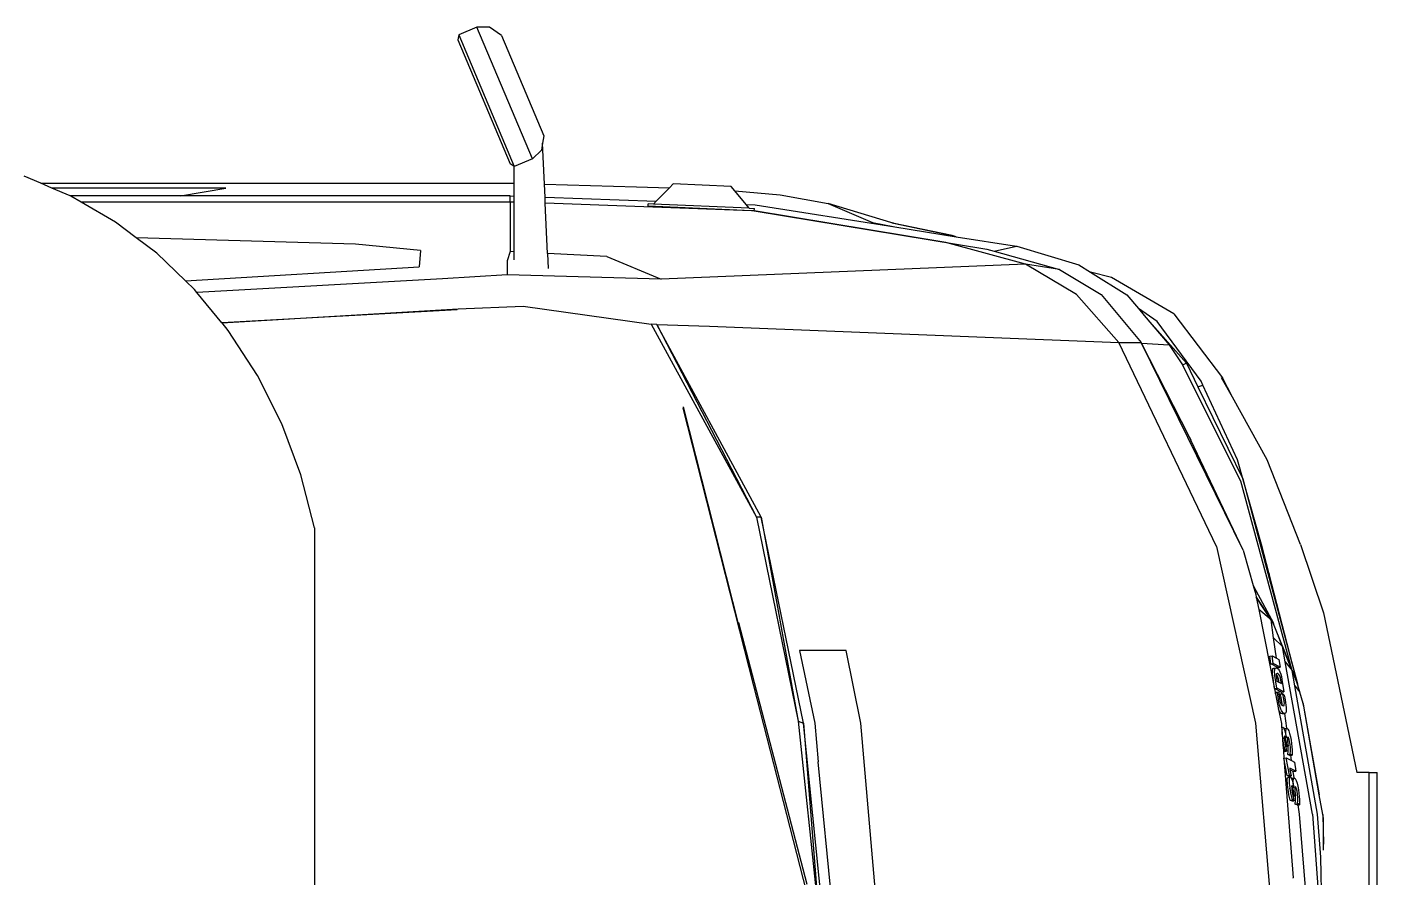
# Model space of a CAD drawing. Header units: millimetres. Extents: x 44692 to 174433, y -26273 to 14445.
# Drawn here: x 172824 to 174433, y -3361 to -2347 of the extents above; entities that cross this region are included whole.
import ezdxf

# ---------------------------------------------------------------- set-up
doc = ezdxf.new("R2010")
doc.units = ezdxf.units.MM
doc.header["$LTSCALE"] = 100
doc.layers.add('Transporte semielaborado', color=30, linetype='Continuous')

msp = doc.modelspace()

# ---------------------------------------------------------------- linework, layer by layer
at = {"layer": 'Transporte semielaborado'}
for p, q in [((173360.157, -2347.47), (173338.66, -2356.559)), ((173375.414, -2347.117), (173360.157, -2347.47)), ((173426.476, -2504.329), (173360.157, -2347.47)), ((173389.61, -2357.374), (173375.414, -2347.117)), ((173338.66, -2356.559), (173337.565, -2362.494)), ((173337.565, -2362.494), (173400.016, -2510.204)), ((173338.66, -2356.559), (173404.98, -2513.418)), ((173389.61, -2357.374), (173440.123, -2476.852)), ((173440.123, -2476.852), (173438.739, -2485.53)), ((173438.739, -2485.53), (173437.423, -2493.782)), ((173440.891, -2534.162), (173438.739, -2485.53)), ((173426.476, -2504.329), (173404.98, -2513.418)), ((173437.423, -2493.782), (173426.476, -2504.329)), ((172840.743, -2533.241), (172820.883, -2524.733)), ((173404.902, -2513.368), (173400.016, -2510.204)), ((173404.867, -2533.103), (173404.902, -2513.368)), ((173404.98, -2513.418), (173404.902, -2513.368)), ((172840.743, -2533.241), (173400.081, -2532.963)), ((172853.952, -2538.9), (172840.743, -2533.241)), ((173061.122, -2539.237), (172853.952, -2538.9)), ((172875.771, -2548.248), (172853.952, -2538.9)), ((173007.126, -2548.248), (173061.122, -2539.237)), ((173400.081, -2532.963), (173404.867, -2533.103)), ((173404.84, -2548.417), (173404.867, -2533.103)), ((173440.891, -2534.162), (173550.581, -2537.386)), ((173441.58, -2549.749), (173440.891, -2534.162)), ((173550.581, -2537.386), (173589.786, -2538.666)), ((173574.12, -2554.554), (173589.786, -2538.666)), ((173589.786, -2538.666), (173594.302, -2534.086)), ((173663.537, -2537.109), (173594.302, -2534.086)), ((173667.701, -2542.142), (173663.537, -2537.109)), ((173007.126, -2548.248), (172875.771, -2548.248)), ((172876.661, -2548.629), (172875.771, -2548.248)), ((172888.609, -2555.585), (172876.661, -2548.629)), ((172929.557, -2579.425), (172888.609, -2555.585)), ((173400.157, -2555.585), (172888.609, -2555.585)), ((173400.157, -2548.248), (173007.126, -2548.248)), ((173400.157, -2555.585), (173400.157, -2548.248)), ((173400.157, -2548.248), (173404.84, -2548.417)), ((173404.828, -2555.755), (173400.157, -2555.585)), ((173400.157, -2555.585), (173400.157, -2613.601)), ((173404.724, -2614.932), (173404.828, -2555.755)), ((173404.828, -2555.755), (173404.84, -2548.417)), ((173441.58, -2549.749), (173574.12, -2554.554)), ((173441.906, -2557.104), (173441.58, -2549.749)), ((173687.444, -2566.01), (173441.906, -2557.104)), ((173444.556, -2616.997), (173441.906, -2557.104)), ((173564.43, -2560.639), (173564.556, -2557.754)), ((173570.7, -2558.022), (173564.556, -2557.754)), ((173570.7, -2558.022), (173574.12, -2554.554)), ((173667.701, -2542.142), (173721.673, -2547.146)), ((173681.178, -2558.435), (173667.701, -2542.142)), ((173721.673, -2547.146), (173779.149, -2557.478)), ((173779.149, -2557.478), (173831.946, -2579.863)), ((173853.524, -2579.996), (173779.149, -2557.478)), ((173687.444, -2566.01), (173564.43, -2560.639)), ((173684.964, -2563.011), (173570.7, -2558.022)), ((173681.178, -2558.435), (173692.012, -2558.828)), ((173684.964, -2563.011), (173681.178, -2558.435)), ((173684.964, -2563.011), (173691.107, -2563.279)), ((173690.981, -2566.164), (173687.444, -2566.01)), ((173690.981, -2566.164), (173691.107, -2563.279)), ((173690.981, -2566.164), (173967.944, -2611.728)), ((173919.228, -2603.993), (173690.981, -2566.164)), ((173692.012, -2558.828), (173858.268, -2585.282)), ((172954.482, -2598.272), (172929.557, -2579.425)), ((173831.946, -2579.863), (173858.268, -2585.282)), ((173856.683, -2580.646), (173853.524, -2579.996)), ((173855.71, -2580.658), (173853.524, -2579.996)), ((173926.746, -2595.666), (173855.71, -2580.658)), ((173856.683, -2580.646), (173926.746, -2595.666)), ((173858.268, -2585.282), (173931.672, -2596.961)), ((173215.582, -2605.823), (172954.482, -2598.272)), ((172978.865, -2616.709), (172954.482, -2598.272)), ((173293.292, -2613.372), (173215.582, -2605.823)), ((174014.058, -2629.647), (173919.228, -2603.993)), ((173931.672, -2596.961), (173926.746, -2595.666)), ((173931.672, -2596.961), (174003.298, -2608.358)), ((173013.122, -2649.608), (172978.865, -2616.709)), ((173293.292, -2613.372), (173291.465, -2632.624)), ((173399.818, -2614.677), (173396.413, -2625.477)), ((173400.157, -2613.601), (173399.818, -2614.677)), ((173404.724, -2614.932), (173399.818, -2614.677)), ((173404.707, -2624.441), (173404.724, -2614.932)), ((173515.291, -2620.664), (173444.556, -2616.997)), ((173444.556, -2616.997), (173445.35, -2634.948)), ((173515.291, -2620.664), (173579.879, -2647.68)), ((173967.944, -2611.728), (173976.846, -2614.218)), ((173976.846, -2614.218), (174003.298, -2608.358)), ((173976.846, -2614.218), (174054.547, -2635.957)), ((174003.298, -2608.358), (174003.676, -2608.275)), ((174003.676, -2608.275), (174077.638, -2630.339)), ((173013.122, -2649.608), (173291.465, -2632.624)), ((173396.413, -2625.477), (173396.387, -2642.365)), ((174014.058, -2629.647), (173579.879, -2647.68)), ((174054.547, -2635.957), (174014.058, -2629.647)), ((174075.101, -2665.725), (174014.058, -2629.647)), ((174054.547, -2635.957), (174104.495, -2665.725)), ((174077.638, -2630.339), (174091.554, -2639.015)), ((173023.928, -2659.985), (173013.122, -2649.608)), ((173319.257, -2647.167), (173026.607, -2663.229)), ((173396.387, -2642.365), (173319.257, -2647.167)), ((173579.879, -2647.68), (173396.387, -2642.365)), ((174116.513, -2645.579), (174091.554, -2639.015)), ((174091.554, -2639.015), (174134.839, -2666)), ((174190.75, -2688.766), (174116.513, -2645.579)), ((173026.607, -2663.229), (173023.928, -2659.985)), ((173056.538, -2699.467), (173026.607, -2663.229)), ((174125.458, -2723.062), (174075.101, -2665.725)), ((174104.495, -2665.725), (174151.994, -2723.062)), ((174134.839, -2666), (174148.632, -2682.33)), ((173056.538, -2699.467), (173337.982, -2682.886)), ((173336.737, -2684.091), (173056.614, -2699.559)), ((173337.982, -2682.886), (173415.592, -2679.737)), ((173415.592, -2679.737), (173568.178, -2701.025)), ((174171.037, -2698.013), (174148.632, -2682.33)), ((174148.632, -2682.33), (174155.705, -2690.704)), ((173056.614, -2699.559), (173056.538, -2699.467)), ((173064.143, -2708.675), (173056.614, -2699.559)), ((173574.779, -2701.292), (173568.178, -2701.025)), ((173568.178, -2701.025), (173693.499, -2931.163)), ((173574.779, -2701.292), (173693.499, -2931.163)), ((173574.779, -2701.292), (173637.571, -2703.467)), ((173698.992, -2931.047), (173574.779, -2701.292)), ((174155.705, -2690.704), (174205.909, -2747.529)), ((174155.705, -2690.704), (174185.315, -2725.763)), ((174223.434, -2768.92), (174171.037, -2698.013)), ((174190.75, -2688.766), (174248.895, -2764.925)), ((173098.976, -2762.129), (173064.143, -2708.675)), ((173637.571, -2703.467), (174125.458, -2723.062)), ((174125.458, -2723.062), (174151.994, -2723.062)), ((174241.704, -2965.759), (174125.458, -2723.062)), ((174152.327, -2723.714), (174151.994, -2723.062)), ((174152.327, -2723.714), (174185.315, -2725.763)), ((174209.44, -2835.538), (174152.327, -2723.714)), ((174273.724, -2970.114), (174152.327, -2723.714)), ((174185.315, -2725.763), (174201.087, -2749.671)), ((174201.087, -2749.671), (174201.148, -2749.795)), ((174205.909, -2747.529), (174201.148, -2749.795)), ((174201.148, -2749.795), (174270.34, -2887.798)), ((174205.909, -2747.529), (174219.674, -2775.836)), ((173127.96, -2819.635), (173098.976, -2762.129)), ((174260.622, -2788.238), (174247.582, -2764.925)), ((174260.622, -2788.238), (174248.895, -2764.925)), ((174219.674, -2775.836), (174225.613, -2773.619)), ((174219.674, -2775.836), (174272.943, -2885.382)), ((174225.613, -2773.619), (174223.434, -2768.92)), ((174266.951, -2862.787), (174225.613, -2773.619)), ((174302.324, -2862.787), (174260.622, -2788.238)), ((173605.992, -2799.528), (173672.089, -3059.581)), ((173605.992, -2799.528), (173605.992, -2801.258)), ((173690.486, -3131.964), (173605.992, -2801.258)), ((173150.71, -2880.425), (173127.96, -2819.635)), ((174210.948, -2838.506), (174209.44, -2835.538)), ((174209.44, -2835.538), (174210.934, -2838.36)), ((174210.934, -2838.36), (174210.948, -2838.506)), ((174211.135, -2838.897), (174210.948, -2838.506)), ((174211.135, -2838.897), (174211.267, -2839.174)), ((174211.267, -2839.174), (174211.261, -2839.233)), ((174273.724, -2970.114), (174211.261, -2839.233)), ((174295.37, -2963.478), (174266.951, -2862.787)), ((174341.752, -2963.478), (174302.324, -2862.787)), ((173166.923, -2943.689), (173150.71, -2880.425)), ((174270.34, -2887.798), (174331.177, -3112.175)), ((174272.943, -2885.382), (174300.187, -2987.416)), ((173166.923, -2943.689), (173166.923, -4091.948)), ((173698.992, -2931.047), (173693.499, -2931.163)), ((173693.499, -2931.163), (173743.139, -3173.825)), ((173698.992, -2931.047), (173743.139, -3173.825)), ((173749.644, -3176.466), (173698.992, -2931.047)), ((174241.704, -2965.759), (174288.261, -3176.256)), ((174273.724, -2970.114), (174280.191, -2994.308)), ((174304.486, -2998.878), (174295.37, -2963.478)), ((174341.752, -2963.478), (174369.132, -3045.047)), ((174300.187, -2987.416), (174304.486, -2998.878)), ((174300.187, -2987.416), (174338.093, -3129.382)), ((174280.191, -2994.308), (174285.43, -3012.366)), ((174338.093, -3129.382), (174304.486, -2998.878)), ((174285.43, -3012.366), (174288.569, -3018.204)), ((174285.43, -3012.366), (174288.584, -3023.236)), ((174288.569, -3018.204), (174309.536, -3057.429)), ((174288.584, -3023.236), (174289.154, -3026.114)), ((174309.55, -3057.575), (174289.15, -3026.093)), ((174289.154, -3026.114), (174306.699, -3053.283)), ((174289.154, -3026.114), (174292.065, -3040.8)), ((173672.089, -3056.444), (173753.566, -3368.336)), ((173672.089, -3059.581), (173672.089, -3056.444)), ((174306.699, -3053.283), (174292.065, -3040.8)), ((174292.065, -3040.8), (174311.99, -3141.326)), ((174306.699, -3053.283), (174309.712, -3057.948)), ((174309.82, -3074.541), (174306.699, -3053.283)), ((174369.132, -3045.047), (174409.167, -3235.183)), ((173672.089, -3060.226), (173672.089, -3059.581)), ((173690.433, -3131.758), (173672.089, -3059.581)), ((173690.433, -3131.758), (173672.089, -3060.226)), ((174309.712, -3057.948), (174309.536, -3057.429)), ((174309.678, -3057.895), (174309.55, -3057.575)), ((174320.381, -3084.821), (174309.712, -3057.948)), ((174309.82, -3074.541), (174320.467, -3085.118)), ((174313.43, -3099.14), (174309.82, -3074.541)), ((174331.227, -3112.212), (174315.665, -3072.988)), ((174320.381, -3084.821), (174320.467, -3085.118)), ((174323.678, -3103.16), (174320.467, -3085.118)), ((174320.467, -3085.118), (174331.177, -3112.175)), ((173745.009, -3089.782), (173762.891, -3176.425)), ((173800.499, -3089.782), (173745.009, -3089.782)), ((173817.954, -3176.256), (173800.499, -3089.782)), ((174305.29, -3096.692), (174307.95, -3096.288)), ((174306.653, -3105.825), (174305.29, -3096.692)), ((174309.313, -3105.42), (174307.95, -3096.288)), ((174307.95, -3096.288), (174313.43, -3099.14)), ((174313.43, -3099.14), (174316.179, -3100.57)), ((174316.179, -3100.57), (174317.542, -3109.702)), ((174323.678, -3103.16), (174331.723, -3113.553)), ((174356.021, -3284.887), (174323.678, -3103.16)), ((174306.653, -3105.825), (174309.313, -3105.42)), ((174314.882, -3110.107), (174306.653, -3105.825)), ((174308.343, -3114.521), (174308.454, -3113.215)), ((174308.363, -3116.117), (174308.343, -3114.521)), ((174308.514, -3118.003), (174308.363, -3116.117)), ((174308.454, -3113.215), (174308.683, -3112.191)), ((174308.795, -3120.18), (174308.514, -3118.003)), ((174308.683, -3112.191), (174309.019, -3111.441)), ((174311.004, -3134.979), (174308.795, -3120.18)), ((174309.019, -3111.441), (174310.014, -3110.762)), ((174317.542, -3109.702), (174309.313, -3105.42)), ((174310.014, -3110.762), (174312.674, -3110.357)), ((174311.003, -3114.116), (174311.113, -3112.81)), ((174311.023, -3115.712), (174311.003, -3114.116)), ((174311.174, -3117.599), (174311.023, -3115.712)), ((174311.113, -3112.81), (174311.343, -3111.787)), ((174311.455, -3119.776), (174311.174, -3117.599)), ((174311.251, -3111.102), (174311.549, -3111.326)), ((174311.343, -3111.787), (174311.549, -3111.326)), ((174313.663, -3134.574), (174311.455, -3119.776)), ((174311.549, -3111.326), (174311.679, -3111.036)), ((174311.679, -3111.036), (174312.674, -3110.357)), ((174312.674, -3110.357), (174313.878, -3110.673)), ((174312.906, -3118.411), (174312.856, -3119.998)), ((174312.856, -3119.998), (174313.087, -3122.187)), ((174312.94, -3118.31), (174312.906, -3118.411)), ((174313.237, -3117.426), (174312.94, -3118.31)), ((174313.47, -3118.737), (174312.94, -3118.31)), ((174313.849, -3117.043), (174313.237, -3117.426)), ((174314.512, -3120.398), (174313.47, -3118.737)), ((174314.867, -3117.318), (174313.849, -3117.043)), ((174313.878, -3110.673), (174315.179, -3111.651)), ((174315.332, -3122.707), (174314.512, -3120.398)), ((174315.531, -3117.851), (174314.867, -3117.318)), ((174314.882, -3110.107), (174315.036, -3110.083)), ((174315.036, -3110.083), (174317.542, -3109.702)), ((174315.287, -3111.792), (174315.036, -3110.083)), ((174315.179, -3111.651), (174315.287, -3111.792)), ((174315.287, -3111.792), (174316.36, -3113.186)), ((174315.531, -3117.851), (174315.672, -3118.25)), ((174316.13, -3118.332), (174315.531, -3117.851)), ((174315.672, -3118.25), (174315.709, -3118.396)), ((174317.171, -3119.994), (174316.13, -3118.332)), ((174316.36, -3113.186), (174317.414, -3115.258)), ((174317.992, -3122.303), (174317.171, -3119.994)), ((174317.414, -3115.258), (174318.332, -3117.846)), ((174318.332, -3117.846), (174319.109, -3120.917)), ((174319.109, -3120.917), (174319.741, -3124.44)), ((174331.227, -3112.212), (174331.177, -3112.175)), ((174331.723, -3113.553), (174331.227, -3112.212)), ((174331.723, -3113.553), (174338.282, -3130.117)), ((174338.093, -3129.382), (174331.723, -3113.553)), ((174334.976, -3131.819), (174331.723, -3113.553)), ((173690.486, -3131.964), (173690.433, -3131.758)), ((173753.566, -3377.932), (173690.486, -3131.964)), ((174311.004, -3134.979), (174313.663, -3134.574)), ((174319.234, -3139.264), (174311.004, -3134.979)), ((174313.087, -3122.187), (174313.68, -3126.165)), ((174321.893, -3138.859), (174313.663, -3134.574)), ((174313.68, -3126.165), (174316.201, -3127.462)), ((174315.932, -3125.663), (174315.332, -3122.707)), ((174316.201, -3127.462), (174315.932, -3125.663)), ((174316.201, -3127.462), (174319.147, -3128.978)), ((174318.592, -3125.259), (174317.992, -3122.303)), ((174319.147, -3128.978), (174318.592, -3125.259)), ((174319.741, -3124.44), (174321.893, -3138.859)), ((174334.976, -3131.819), (174340.903, -3139.275)), ((174362.165, -3284.945), (174334.976, -3131.819)), ((174338.282, -3130.117), (174338.093, -3129.382)), ((174338.568, -3131.225), (174338.282, -3130.117)), ((174340.903, -3139.275), (174338.568, -3131.225)), ((174311.875, -3140.005), (174313.425, -3139.327)), ((174311.875, -3140.005), (174313.439, -3139.767)), ((174311.99, -3141.326), (174311.875, -3140.005)), ((174311.99, -3141.326), (174315.718, -3160.131)), ((174313.425, -3139.327), (174316.085, -3138.923)), ((174313.425, -3139.327), (174313.439, -3139.767)), ((174313.439, -3139.767), (174314.535, -3139.601)), ((174314.535, -3139.601), (174316.085, -3138.923)), ((174314.796, -3142.602), (174314.535, -3139.601)), ((174315.541, -3148.325), (174314.796, -3142.602)), ((174316.168, -3151.862), (174315.541, -3148.325)), ((174316.085, -3138.923), (174316.177, -3141.829)), ((174316.842, -3154.897), (174316.168, -3151.862)), ((174316.177, -3141.829), (174316.377, -3144.222)), ((174316.377, -3144.222), (174316.754, -3147.136)), ((174316.754, -3147.136), (174317.212, -3149.665)), ((174317.212, -3149.665), (174317.749, -3151.634)), ((174317.749, -3151.634), (174318.331, -3153.088)), ((174317.825, -3141.622), (174319.626, -3141.348)), ((174318.145, -3142.768), (174317.825, -3141.622)), ((174318.895, -3145.996), (174318.145, -3142.768)), ((174318.331, -3153.088), (174318.929, -3154.074)), ((174319.747, -3150.904), (174318.895, -3145.996)), ((174319.234, -3139.264), (174319.318, -3139.251)), ((174319.318, -3139.251), (174321.893, -3138.859)), ((174319.626, -3141.348), (174319.318, -3139.251)), ((174319.626, -3141.348), (174320.485, -3141.218)), ((174319.962, -3153.089), (174319.747, -3150.904)), ((174319.904, -3154.672), (174319.962, -3153.089)), ((174320.805, -3142.363), (174320.485, -3141.218)), ((174320.485, -3141.218), (174322.321, -3142.914)), ((174321.555, -3145.592), (174320.805, -3142.363)), ((174322.406, -3150.5), (174321.555, -3145.592)), ((174322.321, -3142.914), (174323.004, -3146.015)), ((174322.621, -3152.684), (174322.406, -3150.5)), ((174322.563, -3154.268), (174322.621, -3152.684)), ((174323.004, -3146.015), (174324.027, -3151.824)), ((174324.027, -3151.824), (174324.454, -3154.977)), ((174344.9, -3153.049), (174340.903, -3139.275)), ((174344.9, -3153.049), (174345.439, -3156.082)), ((174345.431, -3154.878), (174344.9, -3153.049)), ((174316.405, -3161.627), (174315.718, -3160.131)), ((174315.718, -3160.131), (174319.04, -3176.893)), ((174317.214, -3162.949), (174316.405, -3161.627)), ((174317.552, -3157.45), (174316.842, -3154.897)), ((174318.068, -3163.954), (174317.214, -3162.949)), ((174318.292, -3159.541), (174317.552, -3157.45)), ((174318.976, -3164.684), (174318.068, -3163.954)), ((174319.065, -3161.222), (174318.292, -3159.541)), ((174318.929, -3154.074), (174319.844, -3154.849)), ((174320.559, -3165.143), (174318.976, -3164.684)), ((174319.873, -3162.545), (174319.065, -3161.222)), ((174319.844, -3154.849), (174319.904, -3154.672)), ((174319.844, -3154.849), (174320.284, -3155.222)), ((174320.727, -3163.55), (174319.873, -3162.545)), ((174320.284, -3155.222), (174321.63, -3155.631)), ((174320.559, -3165.143), (174323.062, -3164.763)), ((174321.159, -3164.892), (174320.559, -3165.143)), ((174321.623, -3164.285), (174320.727, -3163.55)), ((174321.623, -3164.285), (174321.159, -3164.892)), ((174323.052, -3164.69), (174321.623, -3164.285)), ((174321.63, -3155.631), (174321.714, -3155.578)), ((174321.714, -3155.578), (174321.678, -3155.334)), ((174321.714, -3155.578), (174321.809, -3155.518)), ((174321.786, -3155.318), (174321.795, -3155.382)), ((174321.795, -3155.382), (174321.809, -3155.518)), ((174321.809, -3155.518), (174322.233, -3155.25)), ((174322.233, -3155.25), (174322.563, -3154.268)), ((174323.219, -3164.739), (174323.052, -3164.69)), ((174323.062, -3164.763), (174323.052, -3164.69)), ((174323.062, -3164.763), (174323.219, -3164.739)), ((174325.658, -3182.448), (174323.062, -3164.763)), ((174323.819, -3164.488), (174323.219, -3164.739)), ((174324.282, -3163.881), (174323.819, -3164.488)), ((174324.609, -3162.918), (174324.282, -3163.881)), ((174324.454, -3154.977), (174324.725, -3157.658)), ((174324.798, -3161.599), (174324.609, -3162.918)), ((174324.725, -3157.658), (174324.84, -3159.865)), ((174324.84, -3159.865), (174324.798, -3161.599)), ((174345.659, -3156.175), (174345.431, -3154.878)), ((174345.439, -3156.082), (174345.659, -3156.175)), ((174345.439, -3156.082), (174364.251, -3261.913)), ((174364.251, -3261.913), (174345.659, -3156.175)), ((173743.139, -3173.825), (173749.644, -3176.466)), ((173743.139, -3173.825), (173768.625, -3413.326)), ((173749.644, -3176.466), (173768.625, -3413.326)), ((173773.637, -3415.61), (173749.644, -3176.466)), ((173762.891, -3176.425), (173766.88, -3222.371)), ((173838.519, -3413.173), (173817.954, -3176.256)), ((174288.261, -3176.256), (174308.309, -3411.111)), ((174319.04, -3176.893), (174319.388, -3181.448)), ((174319.388, -3181.448), (174320.996, -3181.231)), ((174319.388, -3181.448), (174319.508, -3183.022)), ((174319.508, -3183.022), (174319.855, -3183.714)), ((174319.508, -3183.022), (174320.982, -3202.318)), ((174319.855, -3183.714), (174319.941, -3183.973)), ((174319.903, -3185.039), (174319.941, -3183.973)), ((174320.099, -3189.071), (174319.903, -3185.039)), ((174319.941, -3183.973), (174319.96, -3183.429)), ((174319.96, -3183.429), (174320.162, -3182.257)), ((174320.162, -3182.257), (174320.507, -3181.524)), ((174320.507, -3181.524), (174320.996, -3181.231)), ((174320.996, -3181.231), (174321.778, -3181.876)), ((174321.778, -3181.876), (174322.417, -3183.152)), ((174322.417, -3183.152), (174322.925, -3182.747)), ((174322.417, -3183.152), (174322.518, -3183.353)), ((174322.518, -3183.353), (174323.188, -3185.372)), ((174322.925, -3182.747), (174325.588, -3182.386)), ((174322.925, -3182.747), (174323.333, -3183.108)), ((174323.188, -3185.372), (174323.759, -3187.642)), ((174324.313, -3184.23), (174324.549, -3184.706)), ((174324.437, -3186.037), (174324.549, -3184.706)), ((174324.549, -3184.706), (174324.592, -3184.192)), ((174324.592, -3184.192), (174324.96, -3182.888)), ((174324.96, -3182.888), (174325.588, -3182.386)), ((174325.588, -3182.386), (174325.658, -3182.448)), ((174325.658, -3182.448), (174326.753, -3183.418)), ((174326.753, -3183.418), (174327.872, -3185.677)), ((174320.629, -3193.85), (174320.099, -3189.071)), ((174320.629, -3193.85), (174320.869, -3195.487)), ((174321.996, -3202.227), (174320.869, -3195.487)), ((174322.533, -3192.317), (174322.488, -3192.708)), ((174322.488, -3192.708), (174322.583, -3194.369)), ((174322.589, -3191.832), (174322.533, -3192.317)), ((174322.533, -3192.317), (174323.384, -3192.201)), ((174322.583, -3194.369), (174322.892, -3197.051)), ((174322.867, -3191.507), (174322.589, -3191.832)), ((174323.384, -3192.201), (174322.867, -3191.507)), ((174322.892, -3197.051), (174323.547, -3201.43)), ((174323.839, -3193.751), (174323.384, -3192.201)), ((174323.547, -3201.43), (174323.896, -3203.301)), ((174323.676, -3193.981), (174323.658, -3194.194)), ((174323.839, -3193.751), (174323.676, -3193.981)), ((174323.676, -3193.981), (174323.897, -3193.951)), ((174323.759, -3187.642), (174324.607, -3192.094)), ((174323.897, -3193.951), (174323.839, -3193.751)), ((174323.957, -3194.154), (174323.897, -3193.951)), ((174324.969, -3199.278), (174323.957, -3194.154)), ((174324.448, -3188.163), (174324.437, -3186.037)), ((174324.746, -3192.326), (174324.448, -3188.163)), ((174324.607, -3192.094), (174324.798, -3193.303)), ((174324.852, -3193.296), (174324.746, -3192.326)), ((174324.798, -3193.303), (174324.852, -3193.296)), ((174324.798, -3193.303), (174324.879, -3193.818)), ((174324.879, -3193.818), (174324.852, -3193.296)), ((174324.879, -3193.818), (174324.909, -3193.814)), ((174324.879, -3193.818), (174324.975, -3194.425)), ((174325.554, -3203.076), (174324.969, -3199.278)), ((174326.34, -3193.62), (174326.207, -3195.219)), ((174326.207, -3195.219), (174326.351, -3197.836)), ((174326.75, -3193.039), (174326.34, -3193.62)), ((174326.351, -3197.836), (174326.772, -3201.469)), ((174327.043, -3193.148), (174326.75, -3193.039)), ((174326.772, -3201.469), (174326.981, -3202.943)), ((174327.043, -3193.148), (174327.272, -3193.442)), ((174327.369, -3194.076), (174327.272, -3193.442)), ((174327.727, -3194.027), (174327.272, -3193.442)), ((174328.329, -3195.668), (174327.727, -3194.027)), ((174327.872, -3185.677), (174328.904, -3188.829)), ((174328.898, -3198.195), (174328.329, -3195.668)), ((174329.48, -3201.73), (174328.898, -3198.195)), ((174328.904, -3188.829), (174329.807, -3192.541)), ((174329.807, -3192.541), (174330.573, -3196.543)), ((174330.573, -3196.543), (174331.192, -3200.564)), ((174331.192, -3200.564), (174331.656, -3204.667)), ((174320.982, -3202.318), (174320.99, -3202.364)), ((174320.99, -3202.364), (174321.493, -3209.005)), ((174321.493, -3209.005), (174322.347, -3208.889)), ((174321.493, -3209.005), (174321.527, -3209.454)), ((174322.602, -3210.01), (174321.527, -3209.454)), ((174321.527, -3209.454), (174322.186, -3218.082)), ((174321.942, -3207.106), (174322.347, -3208.889)), ((174323.012, -3206.961), (174321.996, -3202.227)), ((174322.347, -3208.889), (174323.494, -3208.734)), ((174322.602, -3210.01), (174325.265, -3209.649)), ((174323.494, -3208.734), (174323.012, -3206.961)), ((174325.265, -3209.649), (174323.494, -3208.734)), ((174323.896, -3203.301), (174324.309, -3203.245)), ((174323.896, -3203.301), (174324.027, -3204.002)), ((174324.45, -3204.213), (174324.027, -3204.002)), ((174324.027, -3204.002), (174324.23, -3205.092)), ((174324.23, -3205.092), (174325.265, -3209.649)), ((174324.309, -3203.245), (174325.554, -3203.076)), ((174324.309, -3203.245), (174324.317, -3203.304)), ((174324.317, -3203.304), (174324.45, -3204.213)), ((174324.45, -3204.213), (174326.996, -3203.868)), ((174326.988, -3203.79), (174325.554, -3203.076)), ((174326.877, -3213.622), (174327.263, -3209.545)), ((174326.877, -3213.622), (174329.308, -3213.293)), ((174329.148, -3214.768), (174326.877, -3213.622)), ((174326.981, -3202.943), (174327.113, -3203.852)), ((174326.996, -3203.868), (174326.988, -3203.79)), ((174327.113, -3203.852), (174326.988, -3203.79)), ((174326.996, -3203.868), (174327.113, -3203.852)), ((174327.23, -3206.187), (174326.996, -3203.868)), ((174327.263, -3209.545), (174327.23, -3206.187)), ((174329.308, -3213.293), (174329.148, -3214.768)), ((174329.148, -3214.768), (174330.378, -3214.602)), ((174329.308, -3213.293), (174329.541, -3213.261)), ((174329.894, -3205.826), (174329.48, -3201.73)), ((174329.541, -3213.261), (174329.927, -3209.185)), ((174330.232, -3213.61), (174329.541, -3213.261)), ((174329.927, -3209.185), (174329.894, -3205.826)), ((174331.811, -3214.408), (174330.232, -3213.61)), ((174330.378, -3214.602), (174330.232, -3213.61)), ((174330.378, -3214.602), (174331.811, -3214.408)), ((174331.313, -3220.975), (174330.378, -3214.602)), ((174331.656, -3204.667), (174331.915, -3208.1)), ((174331.987, -3212.797), (174331.811, -3214.408)), ((174331.915, -3208.1), (174331.987, -3212.797)), ((173786.219, -3415.138), (173766.88, -3222.371)), ((174322.186, -3218.082), (174324.849, -3217.719)), ((174326.001, -3238.557), (174322.186, -3218.082)), ((174322.186, -3218.082), (174333.082, -3360.733)), ((174328.665, -3238.196), (174324.849, -3217.719)), ((174324.849, -3217.719), (174331.313, -3220.975)), ((174336.251, -3233.703), (174328.942, -3230.034)), ((174328.942, -3230.034), (174329.312, -3231.917)), ((174333.206, -3233.872), (174329.312, -3231.917)), ((174329.312, -3231.917), (174330.743, -3239.219)), ((174331.313, -3220.975), (174334.765, -3222.713)), ((174334.765, -3222.713), (174336.251, -3233.703)), ((174326.001, -3238.557), (174328.665, -3238.196)), ((174328.08, -3239.58), (174326.001, -3238.557)), ((174326.026, -3244.462), (174326.083, -3242.852)), ((174326.222, -3248.495), (174326.026, -3244.462)), ((174326.083, -3242.852), (174326.284, -3241.681)), ((174326.751, -3253.273), (174326.222, -3248.495)), ((174326.284, -3241.681), (174326.63, -3240.948)), ((174326.63, -3240.948), (174327.119, -3240.654)), ((174327.119, -3240.654), (174329.783, -3240.294)), ((174327.356, -3240.85), (174327.901, -3241.299)), ((174327.901, -3241.299), (174327.977, -3241.451)), ((174328.08, -3239.58), (174330.743, -3239.219)), ((174330.743, -3239.219), (174328.665, -3238.196)), ((174328.689, -3244.102), (174328.746, -3242.492)), ((174328.885, -3248.134), (174328.689, -3244.102)), ((174328.746, -3242.492), (174328.948, -3241.32)), ((174329.415, -3252.913), (174328.885, -3248.134)), ((174328.948, -3241.32), (174329.293, -3240.587)), ((174329.293, -3240.587), (174329.783, -3240.294)), ((174329.783, -3240.294), (174330.564, -3240.938)), ((174330.564, -3240.938), (174331.204, -3242.215)), ((174331.204, -3242.215), (174331.711, -3241.81)), ((174331.204, -3242.215), (174331.304, -3242.416)), ((174331.304, -3242.416), (174331.974, -3244.435)), ((174331.711, -3241.81), (174334.324, -3241.489)), ((174331.711, -3241.81), (174332.119, -3242.171)), ((174331.974, -3244.435), (174332.545, -3246.705)), ((174332.545, -3246.705), (174333.393, -3251.157)), ((174333.588, -3234.064), (174333.206, -3233.872)), ((174334.324, -3241.489), (174333.206, -3233.872)), ((174333.223, -3245.1), (174333.378, -3243.255)), ((174333.234, -3247.226), (174333.223, -3245.1)), ((174333.533, -3251.389), (174333.234, -3247.226)), ((174333.378, -3243.255), (174333.746, -3241.951)), ((174333.588, -3234.064), (174336.251, -3233.703)), ((174333.746, -3241.951), (174334.324, -3241.489)), ((174334.324, -3241.489), (174334.374, -3241.449)), ((174334.374, -3241.449), (174335.539, -3242.481)), ((174335.539, -3242.481), (174336.658, -3244.74)), ((174336.658, -3244.74), (174337.69, -3247.892)), ((174337.69, -3247.892), (174338.594, -3251.604)), ((174423.737, -3235.183), (174409.167, -3235.183)), ((174423.737, -3805.143), (174423.737, -3235.183)), ((174423.737, -3235.183), (174433.014, -3235.183)), ((174433.014, -3805.143), (174433.014, -3235.183)), ((174326.992, -3254.911), (174326.751, -3253.273)), ((174328.119, -3261.651), (174326.992, -3254.911)), ((174329.135, -3266.385), (174328.119, -3261.651)), ((174328.715, -3253.879), (174328.806, -3254.665)), ((174329.656, -3254.55), (174329.415, -3252.913)), ((174330.782, -3261.29), (174329.656, -3254.55)), ((174331.798, -3266.024), (174330.782, -3261.29)), ((174331.319, -3251.38), (174331.274, -3251.771)), ((174331.274, -3251.771), (174331.369, -3253.432)), ((174331.375, -3250.895), (174331.319, -3251.38)), ((174331.319, -3251.38), (174332.17, -3251.264)), ((174331.369, -3253.432), (174331.679, -3256.114)), ((174331.654, -3250.57), (174331.375, -3250.895)), ((174332.17, -3251.264), (174331.654, -3250.57)), ((174331.679, -3256.114), (174332.333, -3260.493)), ((174332.625, -3252.814), (174332.17, -3251.264)), ((174332.333, -3260.493), (174332.682, -3262.364)), ((174332.462, -3253.044), (174332.445, -3253.257)), ((174332.625, -3252.814), (174332.462, -3253.044)), ((174332.462, -3253.044), (174332.684, -3253.014)), ((174332.684, -3253.014), (174332.625, -3252.814)), ((174332.682, -3262.364), (174333.095, -3262.308)), ((174332.682, -3262.364), (174332.813, -3263.065)), ((174332.743, -3253.217), (174332.684, -3253.014)), ((174333.755, -3258.341), (174332.743, -3253.217)), ((174333.236, -3263.276), (174332.813, -3263.065)), ((174332.813, -3263.065), (174333.016, -3264.155)), ((174333.016, -3264.155), (174334.052, -3268.712)), ((174333.095, -3262.308), (174334.341, -3262.139)), ((174333.095, -3262.308), (174333.104, -3262.367)), ((174333.104, -3262.367), (174333.236, -3263.276)), ((174333.236, -3263.276), (174335.782, -3262.931)), ((174333.393, -3251.157), (174333.584, -3252.366)), ((174333.638, -3252.359), (174333.533, -3251.389)), ((174333.584, -3252.366), (174333.638, -3252.359)), ((174333.584, -3252.366), (174333.665, -3252.881)), ((174333.665, -3252.881), (174333.638, -3252.359)), ((174333.665, -3252.881), (174333.695, -3252.877)), ((174333.665, -3252.881), (174333.761, -3253.488)), ((174334.341, -3262.139), (174333.755, -3258.341)), ((174335.774, -3262.853), (174334.341, -3262.139)), ((174335.126, -3252.683), (174334.993, -3254.282)), ((174334.993, -3254.282), (174335.137, -3256.898)), ((174335.536, -3252.102), (174335.126, -3252.683)), ((174335.137, -3256.898), (174335.558, -3260.532)), ((174335.83, -3252.211), (174335.536, -3252.102)), ((174335.558, -3260.532), (174335.767, -3262.006)), ((174335.767, -3262.006), (174335.9, -3262.915)), ((174335.782, -3262.931), (174335.774, -3262.853)), ((174335.9, -3262.915), (174335.774, -3262.853)), ((174335.782, -3262.931), (174335.9, -3262.915)), ((174336.016, -3265.25), (174335.782, -3262.931)), ((174335.914, -3252.32), (174335.83, -3252.211)), ((174336.284, -3254.843), (174335.914, -3252.32)), ((174336.026, -3252.463), (174335.914, -3252.32)), ((174336.049, -3268.608), (174336.016, -3265.25)), ((174336.026, -3252.463), (174336.476, -3254.818)), ((174336.513, -3253.09), (174336.026, -3252.463)), ((174337.116, -3254.731), (174336.513, -3253.09)), ((174337.684, -3257.258), (174337.116, -3254.731)), ((174338.266, -3260.793), (174337.684, -3257.258)), ((174338.68, -3264.889), (174338.266, -3260.793)), ((174338.594, -3251.604), (174339.36, -3255.606)), ((174338.713, -3268.248), (174338.68, -3264.889)), ((174339.36, -3255.606), (174339.978, -3259.627)), ((174339.978, -3259.627), (174340.442, -3263.73)), ((174340.442, -3263.73), (174340.701, -3267.163)), ((174368.362, -3285.292), (174364.251, -3261.913)), ((174329.617, -3268.157), (174329.135, -3266.385)), ((174329.617, -3268.157), (174331.133, -3267.952)), ((174331.388, -3269.073), (174329.617, -3268.157)), ((174331.133, -3267.952), (174332.28, -3267.797)), ((174331.133, -3267.952), (174331.388, -3269.073)), ((174331.388, -3269.073), (174334.052, -3268.712)), ((174332.28, -3267.797), (174331.798, -3266.024)), ((174334.052, -3268.712), (174332.28, -3267.797)), ((174335.664, -3272.685), (174336.049, -3268.608)), ((174335.664, -3272.685), (174338.094, -3272.356)), ((174337.934, -3273.831), (174335.664, -3272.685)), ((174338.094, -3272.356), (174337.934, -3273.831)), ((174337.934, -3273.831), (174339.049, -3273.68)), ((174338.094, -3272.356), (174338.327, -3272.324)), ((174338.327, -3272.324), (174338.713, -3268.248)), ((174338.892, -3272.61), (174338.327, -3272.324)), ((174340.597, -3273.471), (174338.892, -3272.61)), ((174339.049, -3273.68), (174338.892, -3272.61)), ((174339.049, -3273.68), (174340.597, -3273.471)), ((174340.69, -3284.861), (174339.049, -3273.68)), ((174340.773, -3271.86), (174340.597, -3273.471)), ((174340.701, -3267.163), (174340.773, -3271.86)), ((174352.663, -3431.78), (174340.69, -3284.861)), ((174356.021, -3284.887), (174363.792, -3387.462)), ((174366.069, -3336.028), (174362.165, -3284.945)), ((174368.362, -3285.292), (174369.115, -3320.384)), ((174369.115, -3289.576), (174368.362, -3285.292)), ((174369.115, -3320.384), (174369.115, -3289.576)), ((174369.115, -3327.558), (174369.115, -3320.384)), ((174368.038, -3427.519), (174366.069, -3336.028)), ((174333.095, -3360.862), (174333.082, -3360.733))]:
    msp.add_line(p, q, dxfattribs=at)

doc.saveas('drawing.dxf')
